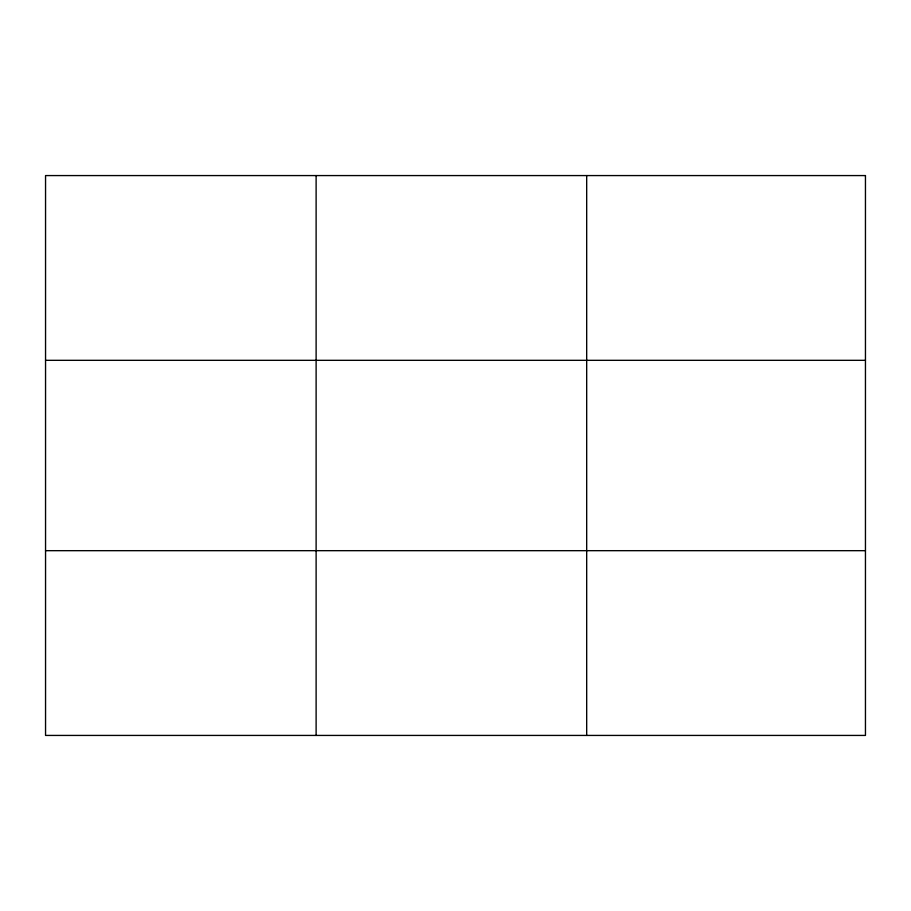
<?xml version="1.0" encoding="UTF-8"?>
<svg xmlns="http://www.w3.org/2000/svg" width="911" height="911" viewBox="0 0 911 911"><rect width="100%" height="100%" fill="white"/><g stroke="black" fill="none" stroke-linecap="round" stroke-linejoin="round"><path stroke-width="1.37" d="M316.117 735.428L316.117 175.572M586.684 735.428L586.684 175.572M45.55 360.323L865.45 360.323M45.55 550.677L865.45 550.677M865.45 175.572L865.45 735.428L45.55 735.428L45.55 175.572L865.45 175.572"/></g></svg>
